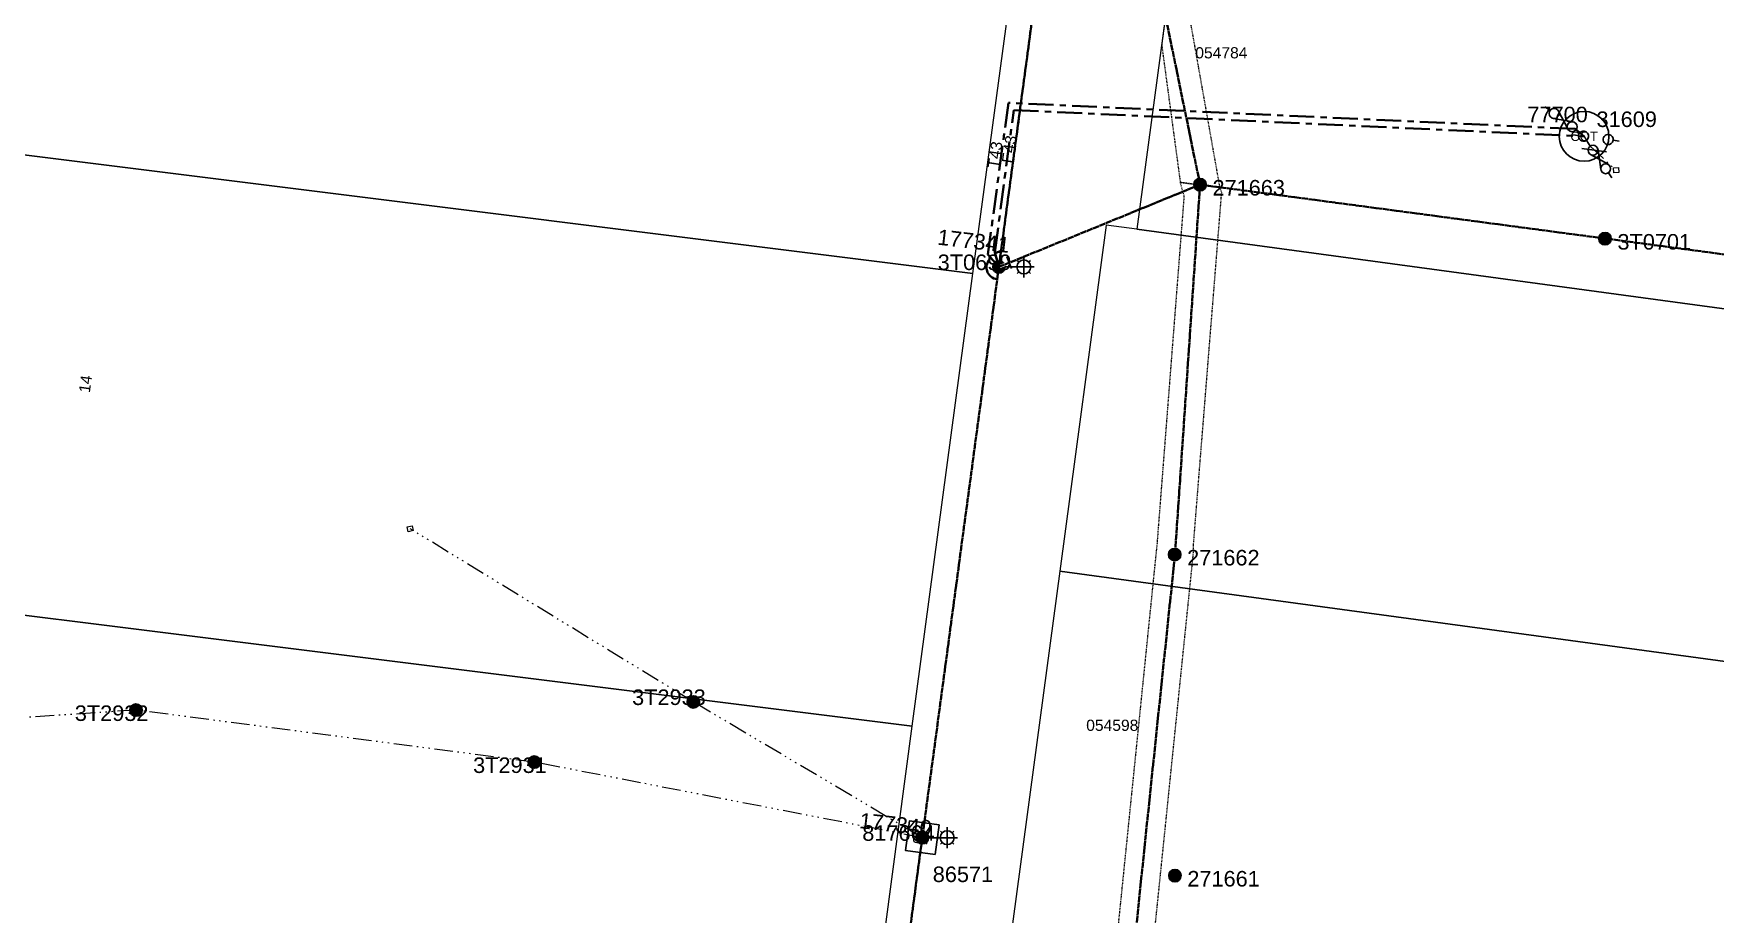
# Model space of a CAD drawing. Header units: metres. Extents: x 267072 to 270320, y 6186424 to 6191197.
# Drawn here: x 267825.2 to 268095.7, y 6187580.6 to 6187722.2 of the extents above; entities that cross this region are included whole.
import ezdxf
from ezdxf.enums import TextEntityAlignment as Align

# ---------------------------------------------------------------- set-up
doc = ezdxf.new("R2010")
doc.units = ezdxf.units.M
for name, pattern in [('Cable Exist OH', [1, 1, 0]), ('Cable Exist UG', [7, 4, -1, 1, -1]), ('DASHED', [19.05, 12.7, -6.35]), ('HIDDEN2', [0.1875, 0.125, -0.0625]), ('PHANTOMX2', [6.6, 3, -0.75, 0.2, -0.75, 0.2, -0.75, 0.2, -0.75])]:
    doc.linetypes.add(name, pattern=pattern)
doc.layers.get('0').update_dxf_attribs({"color": 6})
for name, color, linetype, lineweight in [('_User_HV_Exist', 1, 'Continuous', 35), ('_User_LV_Exist', 5, 'Continuous', 35), ('Cadastre Land Parcels_SP_EXT', 118, 'Continuous', 15), ('Cadastre Other Property_SP_EXT', 138, 'DASHED', 15), ('Mains_HV_EXT', 13, 'Continuous', 25), ('Mains_LV_EXT', 163, 'Continuous', 25), ('Mains_SL_EXT', 131, 'Continuous', 25), ('Services_SP_EXT', 42, 'PHANTOMX2', 20)]:
    doc.layers.add(name, color=color, linetype=linetype, lineweight=lineweight)
for name, color, linetype in [('Equip_HV_EXT', 7, 'Continuous'), ('Equip_LV_EXT', 7, 'Continuous'), ('Equip_SP_HV_EXT', 7, 'Continuous'), ('Equip_SP_SL_EXT', 7, 'Continuous'), ('OH_Details_SP_MISC', 7, 'Continuous'), ('Sub_SP_EXT', 7, 'Continuous'), ('SupportsOH_SP_TR_HV_LV_SL_EXT', 7, 'Continuous')]:
    doc.layers.add(name, color=color, linetype=linetype)
doc.styles.add('iecARIAL', font='arial.ttf', dxfattribs={"height": 2})
doc.styles.add('POLE_LABEL', font='arial.ttf', dxfattribs={"height": 2})
doc.styles.add('SL_LABEL', font='arial.ttf', dxfattribs={"height": 2})
doc.styles.get("Standard").update_dxf_attribs({"font": 'arial.ttf'})
doc.styles.add('SWITCH_LABEL', font='arial.ttf', dxfattribs={"height": 2})

# ---------------------------------------------------------------- blocks, each defined once
blk = doc.blocks.new('SUB_COTTAGE_EXT')
blk.add_circle((0, 0), 4)
blk.add_text('COT', height=1.5).set_placement((0, 0), align=Align.MIDDLE)
for tag, height, flags, p in [('ASSET_NUM', 2.5, 8, (2, 2)), ('STREET_CODE', 0.2, 9, (1.5, 0)), ('CONSTRUCTED_VOLTAGE', 0.2, 9, (1.5, -0.2)), ('OPERATING_VOLTAGE', 0.2, 9, (1.5, -0.6)), ('ORIENTATION', 0.2, 9, (1.5, -0.8)), ('OWNED_BY', 0.2, 9, (1.5, -1)), ('OPERATED_BY', 0.2, 9, (1.5, -1.2)), ('SECONDARY_VOLTAGE', 0.2, 9, (1.5, -1.6)), ('STATE', 0.2, 9, (1.5, -1.8)), ('SUBSTATION_TYPE', 0.2, 9, (1.5, -2.2)), ('NO_PHASES', 0.2, 9, (1.5, -0.4)), ('MAINTAINED_BY', 0.2, 9, (1.5, -1.4)), ('PARENT', 0.2, 9, (1.5, -2)), ('USAGE', 0.2, 9, (1.5, -2.4)), ('LEGEND', 0.2, 9, (1.5, -2.6)), ('LOCATION', 0.2, 9, (1.5, -2.8)), ('STREETNAME', 0.2, 9, (1.5, -3)), ('SUBURB', 0.2, 9, (1.5, -3.2)), ('Z', 0.2, 1, (1.5, -3.6)), ('NOTES', 0.2, 9, (1.5, -3.4))]:
    blk.add_attdef(tag, text='', height=height, dxfattribs=dict(flags=flags)).set_placement(p, align=Align.MIDDLE_LEFT)
blk = doc.blocks.new('SL_LANTERN_EXT')
at = {"flags": 9}
for tag, p in [('LRATECODE', (-7.4, 0)), ('LOUTREACHVOCAB', (-7.2, 0)), ('LOUTREACH', (-7, 0)), ('LANTNUMBER', (-6.6, 0)), ('LNEW', (-6.4, 0)), ('LMASTVOCAB', (-6.2, 0)), ('LMAST', (-6, 0)), ('LLAMPVOCAB', (-5.8, 0)), ('LLAMP', (-5.6, 0)), ('LEXIST', (-5.4, 0)), ('LCHARGE3PERCENT', (-5.2, 0)), ('LCHARGE3', (-5, 0)), ('LCHARGE2PERCENT', (-4.8, 0)), ('LCHARGE2', (-4.6, 0)), ('LCHARGE1PERCENT', (-4.4, 0)), ('LCHARGE1', (-4.2, 0)), ('LCATEGORY', (-4, 0)), ('LBRACKETVOCAB', (-3.8, 0)), ('LBRACKET', (-3.6, 0)), ('LKINGHEIGHT', (-3.4, 0)), ('CREPLACE', (-3.2, 0)), ('CREMOVE', (-3, 0)), ('CNUMBER', (-2.8, 0)), ('CNEW', (-2.6, 0)), ('CEXIST', (-2.4, 0)), ('USAGE', (-2.2, 0)), ('STATE', (-2, 0)), ('OWNED_BY', (-1.8, 0)), ('ORIENTATION', (-1.6, 0)), ('OPERATING_VOLTAGE', (-1.4, 0)), ('NO_PHASES', (-1.2, 0)), ('LANTERN_TYPE', (-1, 0)), ('LANTERN_PURPOSE', (-0.8, 0)), ('CONTROL_TYPE', (-0.6, 0)), ('CONSTRUCTED_VOLTAGE', (-0.4, 0))]:
    blk.add_attdef(tag, text='', height=0.001, rotation=270, dxfattribs=at).set_placement(p, align=Align.MIDDLE_LEFT)
at = {"style": 'SL_LABEL', "flags": 9}
blk.add_attdef('STREET_CODE', text='', height=0.001, rotation=270, dxfattribs=at).set_placement((0, 0), align=Align.MIDDLE_LEFT)
at = {"flags": 1}
blk.add_attdef('Z', (0, 0), '', height=0.001, rotation=270, dxfattribs=at)
at = {"width": 0.9}
blk.add_attdef('LNUMBER', text='', height=1, dxfattribs=at).set_placement((7, -1), align=Align.MIDDLE_LEFT)
at = {"flags": 9}
for tag, p in [('LREMOVE', (0, -7.6)), ('LREPLACE', (0, -7.8)), ('LTYPE', (0, -8)), ('LTYPEVOCAB', (0, -8.2)), ('LEGEND', (0, -8.4)), ('SUBURB', (0, -8.6)), ('STREETNAME', (0, -8.8)), ('LOCATION', (0, -9)), ('NOTES', (0, -9.2)), ('MAINTAINED_BY', (0, -9.86))]:
    blk.add_attdef(tag, text='', height=0.001, dxfattribs=at).set_placement(p, align=Align.MIDDLE_LEFT)
blk.add_attdef('OPERATED_BY', (0, -9.61), '', height=0.001, dxfattribs=at)
blk.add_wipeout([(5.69, 0), (5.06, -1.06), (4, -1.69), (2.94, -1.06), (2.31, 0), (2.94, 1.06), (4, 1.69), (5.06, 1.06)])
for p, q in [((0, 0), (4, 0)), ((2.94, 1.06), (3.2, 0.8)), ((4, 1.69), (4, 0)), ((5.06, 1.06), (4.8, 0.8)), ((2.94, -1.06), (3.2, -0.8)), ((4, 0), (5.69, 0)), ((4, 0), (4, -1.69)), ((5.06, -1.06), (4.8, -0.8))]:
    blk.add_line(p, q)
blk.add_circle((4, 0), 1.12)
blk = doc.blocks.new('CCP_EXT')
blk.add_wipeout([(0, 0.57), (0.57, 0), (0, -0.57), (-0.57, 0)])
blk.add_lwpolyline([(-0.57, 0), (0, 0.57), (0.57, 0), (0, -0.57), (-0.57, 0)])
at = {"flags": 1}
blk.add_attdef('Z', (0, 0), '', height=0.2, dxfattribs=at)
at = {"flags": 9}
for tag, p in [('CCP_TYPE', (0, 0)), ('CONSTRUCTED_VOLTAGE', (0, -0.2)), ('OPERATING_VOLTAGE', (0, -0.6)), ('ORIENTATION', (0, -0.8)), ('OWNED_BY', (0, -1)), ('STATE', (0, -1.8)), ('NO_PHASES', (0, -0.4)), ('USAGE', (0, -1.2)), ('LEGEND', (0, -1.4)), ('LIFE_SUPPORT', (0, -1.6)), ('NOTES', (0, -2))]:
    blk.add_attdef(tag, text='', height=0.2, dxfattribs=at).set_placement(p, align=Align.MIDDLE_LEFT)
blk = doc.blocks.new('POLE_EXT')
blk.add_hatch(color=256).paths.add_polyline_path([(-1, 0, 1), (1, 0, 1)])
blk.add_lwpolyline([(-1, 0, 1), (1, 0, 1)], format="xyb", close=True)
at = {"flags": 8}
blk.add_attdef('pNumber', text='', height=2, dxfattribs=at).set_placement((2.5, 2.5), align=Align.MIDDLE_CENTER)
at = {"style": 'POLE_LABEL', "flags": 9}
for tag, p in [('STRUCTURE_PLANT_NUMBER', (1.35, 0.03)), ('STREET_CODE', (1.35, -0.2))]:
    blk.add_attdef(tag, text='', height=0.2, dxfattribs=at).set_placement(p, align=Align.MIDDLE_LEFT)
at = {"flags": 9}
for tag, p in [('OWNED_BY', (1.35, -0.4)), ('SPECIAL_USE', (1.35, -0.8)), ('STATE', (1.35, -1)), ('cLV', (1.35, -1.4)), ('hDepth', (1.35, -1.6)), ('hDia', (1.35, -1.8)), ('cHV', (1.35, -2)), ('PARENT', (1.35, -0.6)), ('USAGE', (1.35, -1.2)), ('LBRACKET', (1.35, -2.2)), ('LExisting', (1.35, -2.4)), ('LANTNUMBER', (1.35, -2.6)), ('LOther', (1.35, -2.8)), ('cLinedev', (1.35, -3.4)), ('pExisting', (1.35, -3.8)), ('pFooting', (1.35, -4.4)), ('pNew', (1.35, -4.6)), ('pRelocate', (1.35, -5)), ('pRemove', (1.35, -5.2)), ('pReplace', (1.35, -5.4)), ('LRemove', (1.35, -3)), ('LEGEND', (1.35, -3.2)), ('LOCATION', (1.35, -3.6)), ('PFNUMBER', (1.35, -4)), ('NEWPFNUMBER', (1.35, -4.2)), ('pStay', (1.35, -5.6)), ('pType', (1.35, -5.8)), ('cspan', (1.35, -6)), ('STREETNAME', (1.35, -6.2)), ('SUBURB', (1.35, -6.4)), ('OPERATED_BY', (1.36, -7.01)), ('NOTES', (1.35, -6.6)), ('MAINTAINED_BY', (1.36, -6.81))]:
    blk.add_attdef(tag, text='', height=0.2, dxfattribs=at).set_placement(p, align=Align.MIDDLE_LEFT)
at = {"flags": 1}
blk.add_attdef('Z', (1.35, -7.33), '', height=0.2, dxfattribs=at)
blk = doc.blocks.new('LV_UG_DFUSE_CLOSED_EXT')
for points in [[(1, 0), (0, 0)], [(5.04, 0.73), (2.16, -0.72)], [(5.05, -0.71), (2.16, 0.72)], [(6.2, 0.01), (7.2, 0.01)]]:
    blk.add_lwpolyline(points)
for centre in [(1.8, 0), (5.4, 0.01)]:
    blk.add_circle(centre, 0.8)
at = {"flags": 9}
for tag, p in [('ACTUAL_STATUS', (0, 0)), ('CONSTRUCTED_VOLTAGE', (0, -0.2)), ('OPERATING_VOLTAGE', (0, -0.6)), ('ORIENTATION', (0, -0.8)), ('STATE', (0, -1)), ('SWITCH_TYPE', (0, -1.2)), ('NO_PHASES', (0, -0.4)), ('USAGE', (0, -1.4)), ('NOTES', (0, -1.6))]:
    blk.add_attdef(tag, text='', height=0.2, dxfattribs=at).set_placement(p, align=Align.MIDDLE_LEFT)
at = {"flags": 1}
blk.add_attdef('Z', (0, 0), '', height=0.2, dxfattribs=at)
blk = doc.blocks.new('SWG_HOLEC_SU_EXT')
blk.add_line((1.8, -2), (5.8, -2))
for points in [[(1, 0), (0, 0)], [(6.6, 0), (7.6, 0)]]:
    blk.add_lwpolyline(points)
for points in [[(1.8, -0.8, 1), (1.8, 0.8, 1)], [(5.8, -0.8, 1), (5.8, 0.8, 1)]]:
    blk.add_lwpolyline(points, format="xyb", close=True)
at = {"style": 'SWITCH_LABEL', "flags": 8}
blk.add_attdef('ASSET_NUM', text='', height=2.5, rotation=179.9544, dxfattribs=at).set_placement((-2.4, 0), align=Align.MIDDLE_LEFT)
at = {"flags": 1}
blk.add_attdef('Z', (0, 0), '', height=0.2, dxfattribs=at)
at = {"flags": 9}
for tag, p in [('ACTUAL_STATUS', (0, -0.4)), ('CONSTRUCTED_VOLTAGE', (0, -0.6)), ('OPERATING_VOLTAGE', (0, -1)), ('ORIENTATION', (0, -1.2)), ('OWNED_BY', (0, -1.4)), ('STATE', (0, -1.8)), ('SWITCH_TYPE', (0, -2)), ('STREETNAME', (0, -2.6)), ('SUBURB', (0, -2.8)), ('NO_PHASES', (0, -0.8)), ('PARENT', (0, -1.6)), ('USAGE', (0, -2.2)), ('LOCATION', (0, -2.4)), ('NOTES', (0, -3))]:
    blk.add_attdef(tag, text='', height=0.2, dxfattribs=at).set_placement(p, align=Align.MIDDLE_LEFT)
at = {"style": 'SWITCH_LABEL', "flags": 9}
blk.add_attdef('STREET_CODE', text='', height=0.2, dxfattribs=at).set_placement((0, -0.2), align=Align.MIDDLE_LEFT)
blk = doc.blocks.new('HV_LOAD_BREAK_EXT')
blk.add_lwpolyline([(-2.4, -2.4), (2.4, -2.4), (2.4, 2.4), (-2.4, 2.4)], close=True)
at = {"insert": (-1.1, 0.99), "char_height": 2, "width": 2.9628, "attachment_point": 1}
blk.add_mtext('{\\Fisocp|c0;LB}', dxfattribs=at)
for tag, height, flags, p in [('ASSET_NUM', 2.5, 8, (2, 2)), ('STREET_CODE', 0.2, 9, (1.5, 0)), ('ACTUAL_STATUS', 0.2, 9, (1.5, -0.2)), ('CONSTRUCTED_VOLTAGE', 0.2, 9, (1.5, -0.4)), ('OPERATING_VOLTAGE', 0.2, 9, (1.5, -0.8)), ('ORIENTATION', 0.2, 9, (1.5, -1)), ('OWNED_BY', 0.2, 9, (1.5, -1.2)), ('OPERATED_BY', 0.2, 9, (1.5, -1.4)), ('STATE', 0.2, 9, (1.5, -1.8)), ('SWITCH_TYPE', 0.2, 9, (1.5, -2)), ('STREETNAME', 0.2, 9, (1.5, -2.8)), ('NO_PHASES', 0.2, 9, (1.5, -0.6)), ('MAINTAINED_BY', 0.2, 9, (1.5, -1.6)), ('USAGE', 0.2, 9, (1.5, -2.2)), ('LEGEND', 0.2, 9, (1.5, -2.4)), ('LOCATION', 0.2, 9, (1.5, -2.6)), ('SUBURB', 0.2, 9, (1.5, -3)), ('Z', 0.2, 1, (1.5, -3.6)), ('NOTES', 0.2, 9, (1.5, -3.2)), ('LABEL_ALIGNMENT', 0.2, 9, (1.5, -3.4))]:
    blk.add_attdef(tag, text='', height=height, dxfattribs=dict(flags=flags)).set_placement(p, align=Align.MIDDLE_LEFT)
blk = doc.blocks.new('End Shackle_EXT')
blk.add_wipeout([(0, 0.25), (1.81, 0.25), (1.82, -0.25), (0, -0.25)])
blk.add_line((1.81, -1), (1.81, 1))
at = {"flags": 1}
blk.add_attdef('Z', (0, 0), '', height=0.2, dxfattribs=at)
at = {"flags": 9}
for tag, p in [('CONNECTOR_TYPE', (0, 0)), ('CONSTRUCTED_VOLTAGE', (0, -0.2)), ('OPERATING_VOLTAGE', (0, -0.6)), ('ORIENTATION', (0, -0.8)), ('OWNED_BY', (0, -1)), ('STATE', (0, -1.2)), ('NO_PHASES', (0, -0.4)), ('USAGE', (0, -1.4)), ('NOTES', (0, -1.6))]:
    blk.add_attdef(tag, text='', height=0.2, dxfattribs=at).set_placement(p, align=Align.MIDDLE_LEFT)

msp = doc.modelspace()

# ---------------------------------------------------------------- linework, layer by layer
at = {"layer": '_User_HV_Exist', "linetype": 'Cable Exist OH'}
for points in [[(268012.8581, 6187697.9708), (268004.8766, 6187736.8873), (268010.1706, 6187776.3382), (268017.7566, 6187833.3075), (268025.7602, 6187892.6959), (268030.7623, 6187930.1251)], [(267991.6266, 6187473.2576), (268008.8388, 6187638.6155), (268012.8581, 6187697.9708)], [(268012.8581, 6187697.9707), (268194.013, 6187673.874)]]:
    msp.add_lwpolyline(points, dxfattribs=at)
at = {"layer": 'Cadastre Land Parcels_SP_EXT', "linetype": 'Continuous'}
for points in [[(267986.0954, 6187756.4589), (267712.6006, 6187790.632), (267702.2745, 6187717.9171), (267976.3223, 6187683.6716), (267986.0954, 6187756.4589)], [(268328.3044, 6187748.5884), (268268.8471, 6187756.6488), (268209.3913, 6187764.7078), (268149.9337, 6187772.7684), (268144.5104, 6187732.3291), (268010.6857, 6187750.2753), (268002.7092, 6187690.7976), (268118.9534, 6187675.0373), (268139.359, 6187672.2713), (268259.3028, 6187656.0094), (268280.523, 6187653.1321), (268371.8116, 6187640.7559), (268429.9445, 6187632.8739), (268452.6602, 6187629.7946), (268462.1191, 6187643.4099), (268495.4495, 6187694.6916), (268512.9584, 6187723.5575), (268492.8019, 6187726.2897), (268328.3044, 6187748.5884)], [(267976.3223, 6187683.6716), (267702.2745, 6187717.9171), (267691.9477, 6187645.2013), (267966.5486, 6187610.8834), (267976.3223, 6187683.6716)], [(268452.6602, 6187629.7946), (268429.9445, 6187632.8739), (268371.8116, 6187640.7559), (268280.523, 6187653.1321), (268259.3028, 6187656.0094), (268139.359, 6187672.2713), (268118.9534, 6187675.0373), (268002.7092, 6187690.7976), (267997.7532, 6187691.47), (267990.2799, 6187635.8265), (268162.0785, 6187612.5197), (268161.6745, 6187609.5467), (268187.442, 6187606.0506), (268187.8461, 6187609.0236), (268361.388, 6187585.48), (268363.1197, 6187595.3313), (268414.5815, 6187593.3963), (268431.645, 6187599.4871), (268452.6602, 6187629.7946)], [(267966.5486, 6187610.8834), (267691.9477, 6187645.2013), (267681.4537, 6187572.5352), (267956.8207, 6187537.9166), (267966.5486, 6187610.8834)], [(268161.6745, 6187609.5467), (268162.0785, 6187612.5197), (267990.2799, 6187635.8265), (267970.98, 6187492.1018), (268090.5705, 6187475.8832), (268110.5323, 6187473.1759), (268229.0442, 6187457.1038), (268255.967, 6187453.4532), (268294.4831, 6187448.2296), (268304.6049, 6187446.8568), (268314.5853, 6187445.5035), (268338.7367, 6187442.2274), (268329.7728, 6187463.7189), (268391.1161, 6187544.2104), (268427.333, 6187593.269), (268431.645, 6187599.4871), (268414.5815, 6187593.3963), (268363.1197, 6187595.3313), (268361.388, 6187585.48), (268187.8461, 6187609.0236), (268187.442, 6187606.0506), (268161.6745, 6187609.5467)]]:
    msp.add_lwpolyline(points, close=True, dxfattribs=at)
at = {"layer": 'Cadastre Other Property_SP_EXT', "linetype": 'HIDDEN2'}
for points in [[(268009.6775, 6187698.3331), (268016.0674, 6187697.4945), (268008.9695, 6187737.4785), (268006.6844, 6187720.4392), (268009.6775, 6187698.3331)], [(267990.6068, 6187489.7803), (267996.4493, 6187489.0282), (268011.8374, 6187639.1636), (268011.7888, 6187639.8538), (268016.3423, 6187696.6994), (268016.087, 6187697.4686), (268009.6463, 6187698.3373), (268010.2738, 6187696.0843), (268005.9342, 6187640.2916), (267990.6068, 6187489.7803)]]:
    msp.add_lwpolyline(points, close=True, dxfattribs=at)
at = {"layer": 'Mains_HV_EXT', "linetype": 'Cable Exist OH'}
for points in [[(268012.8581, 6187697.9708), (268004.8766, 6187736.8873), (268010.1706, 6187776.3382), (268017.7566, 6187833.3075), (268025.7602, 6187892.6959), (268030.7623, 6187930.1251)], [(267991.6266, 6187473.2576), (268008.8388, 6187638.6155), (268012.8581, 6187697.9708)], [(268012.8581, 6187697.9707), (268194.013, 6187673.874)]]:
    msp.add_lwpolyline(points, dxfattribs=at)
at = {"layer": 'Mains_HV_EXT', "linetype": 'Continuous'}
msp.add_lwpolyline([(267980.8049, 6187687.0765, 0.35704552), (267979.888, 6187686.8346)], format="xyb", dxfattribs=at)
at = {"layer": 'Mains_LV_EXT', "linetype": 'Continuous'}
msp.add_lwpolyline([(267979.2199, 6187686.172, 0.66511139), (267980.2291, 6187682.7585)], format="xyb", dxfattribs=at)
at = {"layer": 'Services_SP_EXT'}
msp.add_lwpolyline([(267841.704, 6187613.489), (267779.414, 6187609.317)], dxfattribs=at)

# ---------------------------------------------------------------- block references
at = {"layer": 'Equip_HV_EXT'}
ref = msp.add_blockref('SWG_HOLEC_SU_EXT', (268072.7646, 6187705.9957), dxfattribs=dict(at, rotation=352.2679516363968))
ref.add_attrib('ASSET_NUM', '77700', dxfattribs={"layer": '0', "height": 2.5, "style": 'SWITCH_LABEL'}).set_placement((268070.3656, 6187707.2457), align=Align.BOTTOM_CENTER)
at = {"layer": 'Equip_LV_EXT', "rotation": 143.4265386757798}
msp.add_blockref('LV_UG_DFUSE_CLOSED_EXT', (268074.1551, 6187706.211), dxfattribs=at)
at = {"layer": 'Sub_SP_EXT'}
ref = msp.add_blockref('SUB_COTTAGE_EXT', (268074.631, 6187705.735), dxfattribs=at)
ref.add_attrib('ASSET_NUM', '31609', dxfattribs={"layer": '0', "height": 2.5}).set_placement((268076.631, 6187706.485), align=Align.BOTTOM_LEFT)
at = {"layer": 'SupportsOH_SP_TR_HV_LV_SL_EXT'}
ref = msp.add_blockref('POLE_EXT', (268012.8581, 6187697.9707), dxfattribs=at)
ref.add_attrib('ASSET_NUM', '271663', dxfattribs={"layer": '0', "height": 2.5, "style": 'POLE_LABEL'}).set_placement((268014.8581, 6187698.7207), align=Align.TOP_LEFT)
ref = msp.add_blockref('POLE_EXT', (268077.997, 6187689.274), dxfattribs=at)
ref.add_attrib('ASSET_NUM', '3T0701', dxfattribs={"layer": '0', "height": 2.5, "style": 'POLE_LABEL'}).set_placement((268079.997, 6187690.024), align=Align.TOP_LEFT)
ref = msp.add_blockref('POLE_EXT', (268008.7795, 6187638.488), dxfattribs=at)
ref.add_attrib('ASSET_NUM', '271662', dxfattribs={"layer": '0', "height": 2.5, "style": 'POLE_LABEL'}).set_placement((268010.7795, 6187639.238), align=Align.TOP_LEFT)
ref = msp.add_blockref('POLE_EXT', (267931.348, 6187614.803), dxfattribs=at)
ref.add_attrib('ASSET_NUM', '3T2933', dxfattribs={"layer": '0', "height": 2.5, "style": 'POLE_LABEL'}).set_placement((267933.348, 6187615.553), align=Align.MIDDLE_RIGHT)
ref = msp.add_blockref('POLE_EXT', (267841.704, 6187613.489), dxfattribs=at)
ref.add_attrib('ASSET_NUM', '3T2932', dxfattribs={"layer": '0', "height": 2.5, "style": 'POLE_LABEL'}).set_placement((267843.704, 6187614.239), align=Align.TOP_RIGHT)
ref = msp.add_blockref('POLE_EXT', (267905.774, 6187605.125), dxfattribs=at)
ref.add_attrib('ASSET_NUM', '3T2931', dxfattribs={"layer": '0', "height": 2.5, "style": 'POLE_LABEL'}).set_placement((267907.774, 6187605.875), align=Align.TOP_RIGHT)
ref = msp.add_blockref('POLE_EXT', (268008.816, 6187586.87), dxfattribs=at)
ref.add_attrib('ASSET_NUM', '271661', dxfattribs={"layer": '0', "height": 2.5, "style": 'POLE_LABEL'}).set_placement((268010.816, 6187587.62), align=Align.TOP_LEFT)

# ---------------------------------------------------------------- texts
at = {"layer": 'Cadastre Land Parcels_SP_EXT'}
msp.add_text('14', height=1.8, rotation=82.296379, dxfattribs=at).set_placement((267834.2733, 6187664.4184))
at = {"layer": 'Cadastre Other Property_SP_EXT'}
for s, p in [('054784', (268012.093, 6187718.2692)), ('054598', (267994.546, 6187610.1444))]:
    msp.add_text(s, height=1.8, dxfattribs=at).set_placement(p)
at = {"layer": 'Mains_LV_EXT'}
for s, rotation, p in [('E43', 81.54831, (267982.7264, 6187701.3091)), ('T43', 81.385442, (267980.4361, 6187700.479))]:
    msp.add_text(s, height=1.8, rotation=rotation, dxfattribs=at).set_placement(p)

# ---------------------------------------------------------------- next in the draw order: block references
at = {"layer": 'Equip_SP_SL_EXT'}
ref = msp.add_blockref('SL_LANTERN_EXT', (267980.5013, 6187684.737), dxfattribs=at)
ref.add_attrib('ASSET_NUM', '177341', dxfattribs={"layer": '0', "height": 2.5, "rotation": 353.342106, "style": 'iecARIAL'}).set_placement((267982.0013, 6187686.237), align=Align.BOTTOM_RIGHT)
ref = msp.add_blockref('SL_LANTERN_EXT', (267968.1791, 6187592.9703), dxfattribs=at)
ref.add_attrib('ASSET_NUM', '177340', dxfattribs={"layer": '0', "height": 2.5, "rotation": 353.641181, "style": 'iecARIAL'}).set_placement((267969.6791, 6187594.4703), align=Align.MIDDLE_RIGHT)
at = {"layer": 'Services_SP_EXT'}
for p, rotation in [((268079.7688, 6187700.3165), 138.7152888560417), ((267885.807, 6187642.643), 147.3434402926515)]:
    msp.add_blockref('CCP_EXT', p, dxfattribs=dict(at, rotation=rotation))

# ---------------------------------------------------------------- next in the draw order: linework, layer by layer
at = {"layer": '_User_HV_Exist', "linetype": 'Cable Exist OH'}
msp.add_lwpolyline([(267968.179, 6187592.9703), (267958.0265, 6187517.3594), (267952.656, 6187478.4147)], dxfattribs=at)
at = {"layer": 'Mains_HV_EXT', "linetype": 'Cable Exist OH'}
msp.add_lwpolyline([(267968.179, 6187592.9703), (267958.0265, 6187517.3594), (267952.656, 6187478.4147)], dxfattribs=at)
at = {"layer": 'Mains_LV_EXT', "linetype": 'Cable Exist OH'}
msp.add_lwpolyline([(267968.179, 6187592.9703), (267958.0265, 6187517.3594)], dxfattribs=at)
at = {"layer": 'Mains_SL_EXT', "linetype": 'Cable Exist OH'}
msp.add_lwpolyline([(267968.179, 6187592.9703), (267958.0265, 6187517.3594)], dxfattribs=at)
at = {"layer": 'OH_Details_SP_MISC', "color": 7, "linetype": 'Continuous', "flags": 128}
msp.add_lwpolyline([(267951.8427, 6187472.0535), (267958.0265, 6187517.3594), (267968.179, 6187592.9704)], dxfattribs=at)
at = {"layer": 'Services_SP_EXT'}
for points in [[(268074.6311, 6187705.7351), (268075.5389, 6187704.2036), (268079.6773, 6187700.3623)], [(267931.348, 6187614.803), (267885.807, 6187642.643)], [(267968.1791, 6187592.9703), (267905.7739, 6187605.1251), (267841.704, 6187613.489)], [(267968.1791, 6187592.9703), (267931.348, 6187614.803)]]:
    msp.add_lwpolyline(points, dxfattribs=at)

# ---------------------------------------------------------------- next in the draw order: block references
at = {"layer": 'Equip_LV_EXT', "rotation": 304.1359402332461}
msp.add_blockref('LV_UG_DFUSE_CLOSED_EXT', (268075.0628, 6187704.9973), dxfattribs=at)
at = {"layer": 'Equip_SP_HV_EXT'}
ref = msp.add_blockref('HV_LOAD_BREAK_EXT', (267968.179, 6187592.9703), dxfattribs=dict(at, rotation=172.580387728094))
ref.add_attrib('ASSET_NUM', '86571', dxfattribs={"layer": '0', "height": 2.5}).set_placement((267969.863, 6187587.0855), align=Align.MIDDLE_LEFT)
at = {"layer": 'SupportsOH_SP_TR_HV_LV_SL_EXT'}
ref = msp.add_blockref('POLE_EXT', (267980.5013, 6187684.7371), dxfattribs=at)
ref.add_attrib('ASSET_NUM', '3T0699', dxfattribs={"layer": '0', "height": 2.5, "style": 'POLE_LABEL'}).set_placement((267982.5013, 6187685.4871), align=Align.MIDDLE_RIGHT)
ref = msp.add_blockref('POLE_EXT', (267968.179, 6187592.9704), dxfattribs=at)
ref.add_attrib('ASSET_NUM', '817664', dxfattribs={"layer": '0', "height": 2.5, "style": 'POLE_LABEL'}).set_placement((267970.179, 6187593.7204), align=Align.MIDDLE_RIGHT)

# ---------------------------------------------------------------- next in the draw order: block references
at = {"layer": 'Mains_HV_EXT', "rotation": 22.24429490171058}
msp.add_blockref('End Shackle_EXT', (267980.5013, 6187684.737), dxfattribs=at)

# ---------------------------------------------------------------- next in the draw order: linework, layer by layer
at = {"layer": '_User_HV_Exist', "linetype": 'Cable Exist OH'}
for points in [[(267986.1959, 6187727.1485), (267980.5013, 6187684.737)], [(268012.8581, 6187697.9708), (267980.5013, 6187684.737)], [(267980.5013, 6187684.737), (267968.179, 6187592.9703)]]:
    msp.add_lwpolyline(points, dxfattribs=at)
at = {"layer": '_User_HV_Exist', "linetype": 'Cable Exist UG'}
msp.add_lwpolyline([(267980.5013, 6187684.737), (267979.8283, 6187687.0798), (267982.8981, 6187709.9403), (268074.631, 6187705.735)], dxfattribs=at)
at = {"layer": '_User_HV_Exist', "linetype": 'Continuous'}
msp.add_lwpolyline([(267980.8049, 6187687.0765, 0.35704552), (267979.888, 6187686.8346)], format="xyb", dxfattribs=at)
at = {"layer": '_User_LV_Exist', "linetype": 'Cable Exist OH'}
for points in [[(267980.5013, 6187684.737), (267986.1959, 6187727.1485)], [(267980.5013, 6187684.737), (267968.179, 6187592.9703)]]:
    msp.add_lwpolyline(points, dxfattribs=at)
at = {"layer": '_User_LV_Exist', "linetype": 'Cable Exist UG'}
msp.add_lwpolyline([(268074.631, 6187705.735), (268073.1933, 6187706.9342), (267982.0498, 6187711.13), (267978.7315, 6187686.7189), (267980.5013, 6187684.737)], dxfattribs=at)
at = {"layer": '_User_LV_Exist', "linetype": 'Continuous'}
msp.add_lwpolyline([(267979.2199, 6187686.172, 0.66511139), (267980.2291, 6187682.7585)], format="xyb", dxfattribs=at)
at = {"layer": 'Mains_HV_EXT', "linetype": 'Cable Exist OH'}
for points in [[(267986.1959, 6187727.1485), (267980.5013, 6187684.737)], [(268012.8581, 6187697.9708), (267980.5013, 6187684.737)], [(267980.5013, 6187684.737), (267968.179, 6187592.9703)]]:
    msp.add_lwpolyline(points, dxfattribs=at)
at = {"layer": 'Mains_HV_EXT', "linetype": 'Cable Exist UG'}
msp.add_lwpolyline([(267980.5013, 6187684.737), (267979.8283, 6187687.0798), (267982.8981, 6187709.9403), (268074.631, 6187705.735)], dxfattribs=at)
at = {"layer": 'Mains_LV_EXT', "linetype": 'Cable Exist OH'}
for points in [[(267980.5013, 6187684.737), (267986.1959, 6187727.1485)], [(267980.5013, 6187684.737), (267968.179, 6187592.9703)]]:
    msp.add_lwpolyline(points, dxfattribs=at)
at = {"layer": 'Mains_LV_EXT', "linetype": 'Cable Exist UG'}
msp.add_lwpolyline([(268074.631, 6187705.735), (268073.1933, 6187706.9342), (267982.0498, 6187711.13), (267978.7315, 6187686.7189), (267980.5013, 6187684.737)], dxfattribs=at)
at = {"layer": 'Mains_SL_EXT', "linetype": 'Cable Exist OH'}
for points in [[(267990.4168, 6187758.0861), (267980.5013, 6187684.737)], [(267980.5013, 6187684.737), (267968.179, 6187592.9703)]]:
    msp.add_lwpolyline(points, dxfattribs=at)

doc.saveas('drawing.dxf')
